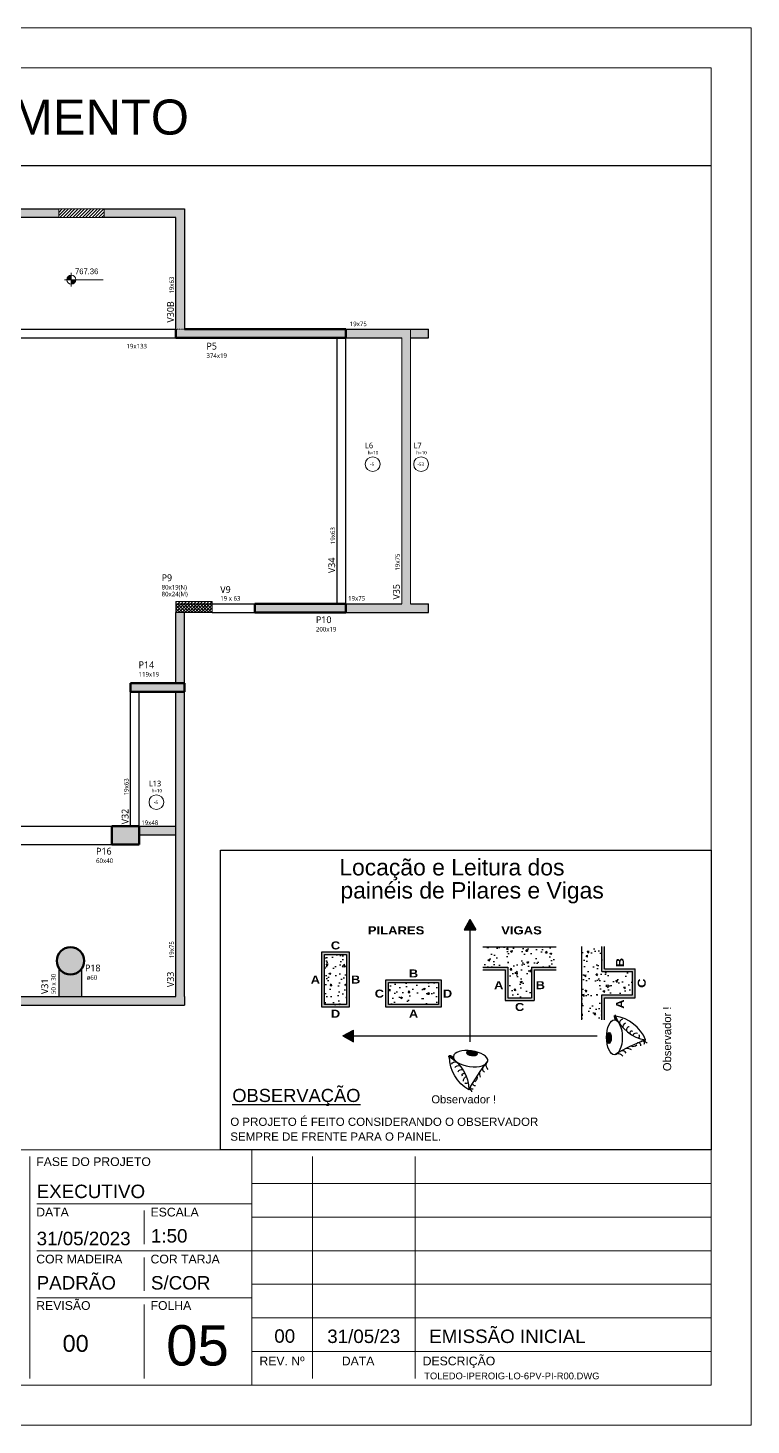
# Model space of a CAD drawing. Extents: x -23436 to 4767, y -4131 to 9755.
# Drawn here: x -18150 to -17606, y 7532 to 8582 of the extents above; entities that cross this region are included whole.
import ezdxf
from ezdxf.enums import TextEntityAlignment as Align

# ---------------------------------------------------------------- set-up
doc = ezdxf.new("R2010")
doc.units = 0
doc.linetypes.add('Traço', pattern=[0.635, 0.3175, -0.3175])
doc.layers.get('0').update_dxf_attribs({"lineweight": 13})
doc.layers.add('A-DETL', color=7, linetype='Continuous', lineweight=18, true_color=0x00a600)
for name, color, linetype, lineweight in [('A-DETL-GENF', 7, 'Continuous', 18), ('A-FLOR-IDEN', 7, 'Continuous', 9), ('cotas', 4, 'Continuous', 13), ('FOLHA MB', 7, 'Continuous', 13), ('G-ANNO-DIMS', 7, 'Continuous', 9), ('N° FOLHA', 5, 'Continuous', 13), ('S-BEAM', 3, 'Continuous', 18), ('S-BEAM-IDEN', 7, 'Continuous', 9), ('S-COLS', 5, 'Continuous', 18), ('S-COLS-HDLN', 7, 'Traço', 18), ('S-COLS-IDEN', 7, 'Continuous', 9)]:
    doc.layers.add(name, color=color, linetype=linetype, lineweight=lineweight)
doc.layers.add('MB Folha', color=7, linetype='Continuous')
doc.layers.add('MB Logo', color=254, linetype='Continuous')
doc.styles.add('ARIAL', font='arial.ttf', dxfattribs={"oblique": 15, "height": 25})
doc.styles.add('Arial Black', font='ariblk.ttf')
doc.styles.add('Fira Sans_1', font='', dxfattribs={"height": 12.5})
doc.styles.add('Gadugi', font='gadugi.ttf', dxfattribs={"height": 15})
doc.styles.add('Gadugi_1', font='gadugi.ttf', dxfattribs={"height": 10})
doc.styles.add('Gadugi_3', font='gadugi.ttf', dxfattribs={"height": 0.2})
doc.styles.add('Gadugi_4', font='gadugi.ttf', dxfattribs={"height": 7.5})
doc.styles.add('MB_C01', font='arial.ttf', dxfattribs={"height": 1.3})
doc.styles.add('MB_C02', font='arial.ttf', dxfattribs={"height": 2})
doc.styles.add('MB_C03', font='arial.ttf', dxfattribs={"height": 2.5})
doc.styles.add('MB_C04', font='arial.ttf', dxfattribs={"height": 6})
doc.styles.add('RICARDO', font='arial.ttf', dxfattribs={"width": 0.8})
doc.styles.get('Fira Sans_1').set_extended_font_data('Fira Sans')
pattern_1 = [(50, (-118825.039, -68765.315), (14.666859, -1.2831839), [1.5336337, -16.8699712]), (355, (-118825.039, -68765.315), (-2.8372497, 15.3811632), [1.226907, -13.495977]), (100.4514, (-118823.816, -68765.422), (11.8296202, 14.09797), [1.3033881, -14.3372694]), (46.1842, (-118825.039, -68761.226), (21.8234252, -3.3846073), [2.3004506, -25.304957]), (96.6356, (-118823.22, -68761.508), (19.1124036, 19.9192006), [1.955082, -21.5059007]), (351.1842, (-118825.039, -68761.226), (19.112388, 19.9192155), [1.8403605, -20.2439655]), (21, (-118822.994, -68762.248), (12.205824, -8.2329323), [1.5336337, -16.8699712]), (326, (-118822.994, -68762.248), (4.9754214, 14.8281944), [1.226907, -13.495977]), (71.4514, (-118821.977, -68762.934), (17.1812504, 6.5952487), [1.3033881, -14.3372694]), (37.5, (-118825.0386, -68765.3155), (0.2486502, 6.80716333), [0, -13.3323894, 0, -13.7004615, 0, -13.5470981]), (7.5, (-118825.0386, -68765.3155), (5.3793643, 8.06510817), [0, -7.8113079, 0, -13.02566265, 0, -5.16323362]), (327.5, (-118829.5986, -68765.3155), (10.9158414, -0.46121217), [0, -5.1121125, 0, -15.949791, 0, -21.16414575]), (317.5, (-118831.643, -68765.315), (11.9252532, 2.0469917), [0, -6.64574625, 0, -10.5922971, 0, -15.02961075])]
pattern_2 = [(45, (-10086.59, 16867.8836), (-3.535534, 3.535534), [])]

# ---------------------------------------------------------------- blocks, each defined once
blk = doc.blocks.new('A$C169d8357')
at = {"layer": 'FOLHA MB', "color": 1}
for p, q in [((1109.8, 356.7), (70, 356.7)), ((943.1, 351.7), (943.1, 185)), ((1109.8, 356.7), (1109.8, 179.9)), ((1455, 356.7), (1109.8, 356.7)), ((1155.3, 185), (1155.3, 351.7)), ((1232.6, 351.7), (1232.6, 185)), ((1455, 331.5), (1109.8, 331.5)), ((1109.8, 316.3), (948.2, 316.3)), ((1029, 311.3), (1029, 286)), ((1455, 306.2), (1109.8, 306.2)), ((1109.8, 281), (948.2, 281)), ((1029, 275.9), (1029, 250.7)), ((1455, 281), (1109.8, 281)), ((1455, 255.7), (1109.8, 255.7)), ((1109.8, 245.6), (948.2, 245.6)), ((1029, 240.6), (1029, 185)), ((1455, 230.4), (1109.8, 230.4)), ((1455, 205.2), (1109.8, 205.2))]:
    blk.add_line(p, q, dxfattribs=at)
for points in [[(0, 1199.9), (0, 149.9), (1485, 149.9), (1485, 1199.9)], [(70, 1169.9), (70, 179.9), (1455, 179.9), (1455, 1169.9)]]:
    blk.add_lwpolyline(points, close=True, dxfattribs=at)
at = {"layer": 'FOLHA MB', "color": 6, "style": 'MB_C01'}
for s, height, p in [('FASE DO PROJETO', 6.566, (947.8, 344.6)), ('DATA', 6.57, (947.8, 306.7)), ('ESCALA', 6.57, (1033.7, 306.7)), ('COR MADEIRA', 6.566, (947.8, 271.4)), ('COR TARJA', 6.57, (1033.7, 271.4)), ('REVISÃO', 6.57, (947.8, 236.5)), ('FOLHA', 6.57, (1033.7, 236.5))]:
    blk.add_text(s, height=height, dxfattribs=at).set_placement(p)
at = {"layer": 'FOLHA MB', "color": 5}
for s, height, style, p in [('EXECUTIVO', 10.1, 'MB_C02', (948.1, 320.5)), ('31/05/2023', 10.1, 'MB_C02', (948.1, 285.1)), ('1:50', 10.1, 'MB_C02', (1034, 287.1)), ('PADRÃO', 10.1, 'MB_C02', (948.1, 251.8)), ('S/COR', 10.1, 'MB_C02', (1034, 251.8)), ('00', 10.1, 'MB_C02', (1126.7, 211.8)), ('31/05/23', 10.1, 'MB_C02', (1166.5, 211.6)), ('EMISSÃO INICIAL', 10.102, 'MB_C02', (1243.1, 211.6)), ('00', 12.63, 'MB_C03', (967.6, 205))]:
    blk.add_text(s, height=height, dxfattribs=dict(at, style=style)).set_placement(p)
at = {"layer": 'FOLHA MB', "color": 6, "style": 'MB_C01'}
for s, p in [('REV. Nº', (1132.5, 198.1)), ('DATA', (1189.7, 198.1)), ('DESCRIÇÃO', (1265.5, 198.1))]:
    blk.add_text(s, height=6.57, dxfattribs=at).set_placement(p, align=Align.MIDDLE_CENTER)
at = {"layer": 'FOLHA MB', "insert": (1239.4, 189.4), "char_height": 5.051, "width": 210.818, "attachment_point": 1, "style": 'MB_C04'}
blk.add_mtext('TOLEDO-IPEROIG-LO-6PV-PI-R00.DWG', dxfattribs=at)
blk = doc.blocks.new('OLHO')
at = {"linetype": 'Continuous', "ltscale": 2}
h = blk.add_hatch(color=256, dxfattribs=at)
edge = h.paths.add_edge_path()
edge.add_ellipse((-13.15, 0.82), major_axis=(0, 2.06), ratio=0.407408, start_angle=0, end_angle=360)
for centre, radius, start, end in [((-9.53, 8.7), 1.71, 166.4862, 238.4569), ((-9.21, 8.88), 1.71, 166.4862, 238.4569), ((2.54, 14.4), 14.44, 202.6384, 261.2261), ((-12.99, -5.43), 14.44, 22.6384, 81.2261), ((-7.58, 6.19), 1.68, 111.9328, 184.02), ((-6.52, 4.85), 1.56, 111.299, 194.6765), ((23.31, -62.11), 66.34, 110.2658, 121.1813), ((-5.5, 3.7), 1.26, 100.1453, 198.2507), ((-4.82, 2.71), 0.649, 46.5863, 250.3689), ((-3.12, 1.29), 1.29, 66.0284, 161.4407), ((-2.8, 1.56), 0.91, 302.7337, 27.5932), ((-9.76, -6.9), 1.95, 30.8838, 102.0414), ((-8.13, -5.22), 1.36, 20.2401, 109.8376), ((-6.71, -7.06), 4.01, 62.0074, 92.7809), ((-4.27, -0.55), 1.74, 244.2969, 319.2884), ((-2.3, -1.84), 0.879, 346.7295, 126.8586), ((-0.82, -1.04), 0.749, 328.3555, 136.8595), ((0.98, 0.07), 0.978, 184.1456, 266.1503)]:
    blk.add_arc(centre, radius, start, end, dxfattribs=at)
for centre, major_axis, ratio in [((-11.13, 1.04), (0, 6.39), 0.452381), ((-13.15, 0.82), (0, 2.06), 0.407408)]:
    blk.add_ellipse(centre, major_axis=major_axis, ratio=ratio, dxfattribs=at)
blk = doc.blocks.new('PED_TAG_LAJE_R01 - TÍTULO_ESPESSURA_REBAIXO-2413107-PL K 100 - FORMA DO 6º PAVIMENTO')
at = {"layer": 'A-FLOR-IDEN'}
blk.add_circle((-0.046, -0.667), 0.325, dxfattribs=at)
blk = doc.blocks.new('Elevações de ponto - M_Cota de elevação - Alvo preenchido-10609-PL K 100 - FORMA DO 6º PAVIMENTO')
at = {"layer": 'G-ANNO-DIMS'}
h = blk.add_hatch(color=256, dxfattribs=at)
edge = h.paths.add_edge_path(flags=0)
edge.add_line((0, 0), (-0.2, 0))
edge.add_arc((0, 0), 0.2, 90, 180, ccw=False)
edge.add_line((0, 0.2), (0, 0))
h = blk.add_hatch(color=256, dxfattribs=at)
edge = h.paths.add_edge_path(flags=0)
edge.add_line((0, 0), (0.2, 0))
edge.add_arc((0, 0), 0.2, 270, 360, ccw=False)
edge.add_line((0, -0.2), (0, 0))
for p, q in [((-0.3, 0), (1.4, 0)), ((0, -0.3), (0, 0.3))]:
    blk.add_line(p, q, dxfattribs=at)
blk.add_circle((0, 0), 0.2, dxfattribs=at)
blk = doc.blocks.new('TTR')
at = {"layer": 'A-DETL', "linetype": 'Continuous', "transparency": 33554495}
blk.add_hatch(color=7, dxfattribs=at).paths.add_polyline_path([(-8449.6, 16672.1), (-8449.6, 17258.1), (-8468.6, 17258.1), (-8468.6, 16672.1)], flags=0)
at = {"layer": 'A-DETL-GENF', "transparency": 33554495}
h = blk.add_hatch(dxfattribs=at)
h.set_pattern_fill('FP_2', style=0, pattern_type=2)
h.set_pattern_definition(pattern_2)
h.paths.add_polyline_path([(-9124.1, 17522.6), (-9124.1, 17541.6), (-9224.1, 17541.6), (-9224.1, 17522.6)], flags=0)
h = blk.add_hatch(dxfattribs=at)
h.set_pattern_fill('FP_2', style=0, pattern_type=2)
h.set_pattern_definition(pattern_2)
h.paths.add_polyline_path([(-8886.1, 16672.1), (-8886.1, 16677.1), (-8966.1, 16677.1), (-8966.1, 16672.1)], flags=0)
h = blk.add_hatch(dxfattribs=at)
h.set_pattern_fill('FP_1', style=0, pattern_type=2)
h.set_pattern_definition([(45, (-10086.59, 16867.8836), (-3.535534, 3.535534), []), (135, (-10086.59, 16867.8836), (-3.535534, -3.535534), [])])
h.paths.add_polyline_path([(-8886.1, 16653.1), (-8886.1, 16672.1), (-8966.1, 16672.1), (-8966.1, 16653.1)], flags=0)
at = {"layer": 'S-BEAM', "transparency": 33554495}
h = blk.add_hatch(color=7, dxfattribs=at)
h.paths.add_polyline_path([(-9277.6, 17522.6), (-9224.1, 17522.6), (-9224.1, 17541.6), (-9756.6, 17541.6), (-9756.6, 17522.6), (-9652.2, 17522.6)], flags=0)
h.paths.add_polyline_path([(-8947.1, 17522.6), (-8947.1, 17541.6), (-9124.1, 17541.6), (-9124.1, 17522.6), (-8966.1, 17522.6)], flags=0)
for points in [[(-8947.1, 17277.1), (-8947.1, 17522.6), (-8966.1, 17522.6), (-8966.1, 17277.1)], [(-8449.6, 17258.1), (-8409.6, 17258.1), (-8409.6, 17277.1), (-8592.1, 17277.1), (-8592.1, 17258.1), (-8468.6, 17258.1)], [(-8947.1, 16497.1), (-8947.1, 16653.1), (-8966.1, 16653.1), (-8966.1, 16497.1)], [(-8409.6, 16653.1), (-8409.6, 16672.1), (-8592.1, 16672.1), (-8592.1, 16653.1), (-8528.2, 16653.1)], [(-8947.1, 15807.1), (-8947.1, 16478.1), (-8966.1, 16478.1), (-8966.1, 15807.1)], [(-9047.1, 16163.1), (-8966.1, 16163.1), (-8966.1, 16182.1), (-9047.1, 16182.1)], [(-9214.8, 15807.1), (-9173.1, 15807.1), (-9173.1, 15869), (-9176.9, 15864.4), (-9181.4, 15860.7), (-9186.6, 15857.9), (-9192.2, 15856.2), (-9198.1, 15855.6), (-9204, 15856.2), (-9209.6, 15857.9), (-9214.8, 15860.7), (-9219.4, 15864.5), (-9223.1, 15869), (-9223.1, 15807.1)], [(-9277.6, 15788.1), (-8947.1, 15788.1), (-8947.1, 15807.1), (-9849.1, 15807.1), (-9849.1, 15788.1)]]:
    blk.add_hatch(color=7, dxfattribs=at).paths.add_polyline_path(points, flags=0)
at = {"layer": 'S-COLS'}
for points in [[(-8966.1, 17258.1), (-8592.1, 17258.1), (-8592.1, 17277.1), (-8966.1, 17277.1)], [(-8592.1, 16653.1), (-8592.1, 16672.1), (-8792.1, 16672.1), (-8792.1, 16653.1)], [(-8947.1, 16478.1), (-8947.1, 16497.1), (-9066.1, 16497.1), (-9066.1, 16478.1)], [(-9047.1, 16142.1), (-9047.1, 16182.1), (-9107.1, 16182.1), (-9107.1, 16142.1)], [(-9198.1, 15855.6), (-9192.2, 15856.2), (-9186.6, 15857.9), (-9181.4, 15860.7), (-9176.9, 15864.4), (-9173.1, 15869), (-9170.4, 15874.2), (-9168.7, 15879.8), (-9168.1, 15885.6), (-9168.7, 15891.5), (-9170.4, 15897.1), (-9173.1, 15902.3), (-9176.9, 15906.8), (-9181.4, 15910.6), (-9186.6, 15913.3), (-9192.2, 15915.1), (-9198.1, 15915.6), (-9203.9, 15915.1), (-9209.6, 15913.3), (-9214.8, 15910.6), (-9219.3, 15906.8), (-9223, 15902.3), (-9225.8, 15897.1), (-9227.5, 15891.5), (-9228.1, 15885.6), (-9227.5, 15879.8), (-9225.8, 15874.2), (-9223, 15869), (-9219.3, 15864.4), (-9214.8, 15860.7), (-9209.6, 15857.9), (-9203.9, 15856.2)]]:
    blk.add_hatch(color=7, dxfattribs=at).paths.add_polyline_path(points, flags=0)
at = {"layer": 'A-DETL', "color": 7, "linetype": 'Continuous'}
for p, q in [((-9124.1, 17541.6), (-9224.1, 17541.6)), ((-9224.1, 17541.6), (-9224.1, 17522.6)), ((-9124.1, 17522.6), (-9124.1, 17541.6)), ((-9224.1, 17522.6), (-9124.1, 17522.6)), ((-8886.1, 16677.1), (-8966.1, 16677.1)), ((-8966.1, 16677.1), (-8966.1, 16672.1)), ((-8966.1, 16672.1), (-8966.1, 16653.1)), ((-8966.1, 16672.1), (-8886.1, 16672.1)), ((-8966.1, 16653.1), (-8886.1, 16653.1)), ((-8886.1, 16672.1), (-8886.1, 16677.1)), ((-8886.1, 16653.1), (-8886.1, 16672.1))]:
    blk.add_line(p, q, dxfattribs=at)
at = {"layer": 'A-DETL', "color": 7}
for p, q in [((-8966.1, 17277.1), (-9756.6, 17277.1)), ((-8468.6, 17258.1), (-8468.6, 16672.1)), ((-8468.6, 16672.1), (-8468.6, 17258.1)), ((-8449.6, 16672.1), (-8449.6, 17258.1)), ((-8449.6, 16672.1), (-8449.6, 17258.1)), ((-8947.1, 16653.1), (-8947.1, 15788.1)), ((-8947.1, 15788.1), (-11226.1, 15788.1))]:
    blk.add_line(p, q, dxfattribs=at)
at = {"layer": 'cotas', "color": 7}
blk.add_line((-8449.6, 17258.1), (-8449.6, 17277.1), dxfattribs=at)
at = {"layer": 'S-BEAM', "color": 7, "lineweight": 25}
for p, q in [((-9756.6, 17541.6), (-9224.1, 17541.6)), ((-9124.1, 17541.6), (-8947.1, 17541.6)), ((-8947.1, 17541.6), (-8947.1, 17522.6)), ((-9224.1, 17522.6), (-9756.6, 17522.6)), ((-8966.1, 17522.6), (-9124.1, 17522.6)), ((-8966.1, 17277.1), (-8966.1, 17522.6)), ((-8947.1, 17522.6), (-8947.1, 17277.1)), ((-9756.6, 17277.1), (-8966.1, 17277.1)), ((-8592.1, 17277.1), (-8409.6, 17277.1)), ((-8409.6, 17258.1), (-8409.6, 17277.1)), ((-9756.6, 17258.1), (-8966.1, 17258.1)), ((-8611.1, 16672.1), (-8611.1, 17258.1)), ((-8592.1, 16672.1), (-8592.1, 17258.1)), ((-8592.1, 17258.1), (-8468.6, 17258.1)), ((-8449.6, 17258.1), (-8409.6, 17258.1)), ((-8966.1, 16497.1), (-8966.1, 16653.1)), ((-8947.1, 16497.1), (-8947.1, 16653.1)), ((-8886.1, 16672.1), (-8792.1, 16672.1)), ((-8886.1, 16653.1), (-8792.1, 16653.1)), ((-8592.1, 16672.1), (-8468.6, 16672.1)), ((-8592.1, 16653.1), (-8409.6, 16653.1)), ((-8449.6, 16672.1), (-8409.6, 16672.1)), ((-8409.6, 16653.1), (-8409.6, 16672.1)), ((-9066.1, 16182.1), (-9066.1, 16478.1)), ((-9047.1, 16182.1), (-9047.1, 16478.1)), ((-8966.1, 15807.1), (-8966.1, 16478.1)), ((-8947.1, 15807.1), (-8947.1, 16478.1)), ((-9849.1, 16182.1), (-9107.1, 16182.1)), ((-9047.1, 16182.1), (-8966.1, 16182.1)), ((-9047.1, 16163.1), (-8966.1, 16163.1)), ((-9849.1, 16142.1), (-9107.1, 16142.1)), ((-9223.1, 15807.1), (-9223.1, 15869.1)), ((-9173.1, 15807.1), (-9173.1, 15869.1)), ((-9849.1, 15807.1), (-8966.1, 15807.1)), ((-9849.1, 15788.1), (-8947.1, 15788.1)), ((-8947.1, 15807.1), (-8947.1, 15788.1))]:
    blk.add_line(p, q, dxfattribs=at)
for start, end in [(223.0495, 224.8458), (235.3935, 236.1344), (303.8656, 304.6065), (315.1542, 316.9505)]:
    blk.add_arc((-9198.1, 15885.6), 30, start, end, dxfattribs=at)
at = {"layer": 'S-COLS', "color": 7, "lineweight": 50}
for p, q in [((-8966.1, 17258.1), (-8966.1, 17277.1)), ((-8947.1, 17277.1), (-8592.1, 17277.1)), ((-8592.1, 17277.1), (-8592.1, 17258.1)), ((-8592.1, 17258.1), (-8966.1, 17258.1)), ((-8792.1, 16653.1), (-8792.1, 16672.1)), ((-8792.1, 16672.1), (-8592.1, 16672.1)), ((-8592.1, 16653.1), (-8792.1, 16653.1)), ((-8592.1, 16672.1), (-8592.1, 16653.1)), ((-9066.1, 16478.1), (-9066.1, 16497.1)), ((-9066.1, 16497.1), (-8947.1, 16497.1)), ((-8947.1, 16497.1), (-8947.1, 16478.1)), ((-8947.1, 16478.1), (-9066.1, 16478.1)), ((-9107.1, 16142.1), (-9107.1, 16182.1)), ((-9107.1, 16182.1), (-9047.1, 16182.1)), ((-9047.1, 16182.1), (-9047.1, 16142.1)), ((-9047.1, 16142.1), (-9107.1, 16142.1))]:
    blk.add_line(p, q, dxfattribs=at)
for start, end in [(0, 180), (180, 0)]:
    blk.add_arc((-9198.1, 15885.6), 30, start, end, dxfattribs=at)
at = {"layer": 'S-COLS-HDLN', "color": 7}
blk.add_line((-8966.1, 17277.1), (-8947.1, 17277.1), dxfattribs=at)
blk.add_line((-8966.1, 17277.1), (-8947.1, 17277.1), dxfattribs=at)
at = {"layer": 'A-FLOR-IDEN', "xscale": 49.99999999999998, "yscale": 49.99999999999998, "zscale": 49.99999999999998}
for p in [(-8530.3, 17012.9), (-8423.6, 17012.9)]:
    blk.add_blockref('PED_TAG_LAJE_R01 - TÍTULO_ESPESSURA_REBAIXO-2413107-PL K 100 - FORMA DO 6º PAVIMENTO', p, dxfattribs=at)
at = {"layer": 'A-FLOR-IDEN', "color": 7, "xscale": 49.99999999999998, "yscale": 49.99999999999998, "zscale": 49.99999999999998}
blk.add_blockref('PED_TAG_LAJE_R01 - TÍTULO_ESPESSURA_REBAIXO-2413107-PL K 100 - FORMA DO 6º PAVIMENTO', (-9006.6, 16268.5), dxfattribs=at)
at = {"layer": 'G-ANNO-DIMS', "color": 7, "xscale": 49.99999999999998, "yscale": 49.99999999999998, "zscale": 49.99999999999998}
blk.add_blockref('Elevações de ponto - M_Cota de elevação - Alvo preenchido-10609-PL K 100 - FORMA DO 6º PAVIMENTO', (-9196.4, 17385.7), dxfattribs=at)
at = {"layer": 'A-FLOR-IDEN', "attachment_point": 1}
for s, insert, char_height, width, style in [('L6', (-8549.4, 17027), 12.5, 21.646, 'Gadugi_4'), ('L7', (-8442.6, 17027), 12.5, 21.646, 'Gadugi_4'), ('h=10', (-8543.5, 17008.7), 7.5, 29.662, 'Gadugi_3'), ('h=10', (-8436.7, 17008.7), 7.5, 29.662, 'Gadugi_3'), ('-5', (-8538.1, 16983.1), 7.5, 12.025, 'Gadugi_3'), ('-53', (-8434.1, 16983.1), 7.5, 18.84, 'Gadugi_3')]:
    blk.add_mtext(s, dxfattribs=dict(at, insert=insert, char_height=char_height, width=width, style=style))
at = {"layer": 'A-FLOR-IDEN', "color": 7, "attachment_point": 1}
for s, insert, char_height, width, style in [('L13', (-9025.6, 16282.5), 12.5, 33.27, 'Gadugi_4'), ('h=10', (-9019.7, 16264.3), 7.5, 29.662, 'Gadugi_3'), ('-5', (-9014.3, 16238.7), 7.5, 12.025, 'Gadugi_3')]:
    blk.add_mtext(s, dxfattribs=dict(at, insert=insert, char_height=char_height, width=width, style=style))
at = {"layer": 'G-ANNO-DIMS', "color": 7, "insert": (-9188.1, 17410.5), "char_height": 12.5, "width": 56.057, "attachment_point": 1, "line_spacing_factor": 1.049215, "style": 'Fira Sans_1'}
blk.add_mtext('767.36', dxfattribs=at)
at = {"layer": 'S-BEAM-IDEN', "color": 7, "attachment_point": 1, "rotation": 90}
for s, insert, char_height, width, style in [('19x63', (-8980.4, 17355.2), 10, 44.894, 'Gadugi_1'), ('V30B', (-8985.4, 17291.5), 15, 58.924, 'Gadugi'), ('19x63', (-8625.4, 16803.4), 10, 44.894, 'Gadugi_1'), ('V34', (-8630.4, 16739.6), 15, 44.093, 'Gadugi'), ('19x75', (-8482.9, 16745.1), 10, 44.894, 'Gadugi_1'), ('V35', (-8487.9, 16681.4), 15, 44.093, 'Gadugi'), ('19x63', (-9080.4, 16250.1), 10, 44.894, 'Gadugi_1'), ('V32', (-9085.4, 16186.4), 15, 44.093, 'Gadugi'), ('19x75', (-8980.4, 15891.4), 10, 44.894, 'Gadugi_1'), ('50 x 30', (-9240.7, 15812.6), 10, 54.515, 'Gadugi_1'), ('V33', (-8985.4, 15827.7), 15, 44.093, 'Gadugi'), ('V31', (-9262.4, 15812.6), 15, 44.093, 'Gadugi')]:
    blk.add_mtext(s, dxfattribs=dict(at, insert=insert, char_height=char_height, width=width, style=style))
at = {"layer": 'S-BEAM-IDEN', "color": 7, "attachment_point": 1}
for s, insert, char_height, width, style in [('19x75', (-8583.1, 17293.5), 10, 44.894, 'Gadugi_1'), ('19x133', (-9074.8, 17244.5), 10, 54.114, 'Gadugi_1'), ('V9', (-8868.3, 16710.7), 15, 30.063, 'Gadugi'), ('19 x 63', (-8868.3, 16689), 10, 54.515, 'Gadugi_1'), ('19x75', (-8586.6, 16689), 10, 44.894, 'Gadugi_1'), ('19x48', (-9042.3, 16194.8), 10, 44.894, 'Gadugi_1')]:
    blk.add_mtext(s, dxfattribs=dict(at, insert=insert, char_height=char_height, width=width, style=style))
at = {"layer": 'S-COLS-IDEN', "color": 7, "attachment_point": 1}
for s, insert, char_height, width, style in [('P5', (-8898.7, 17247), 15, 28.46, 'Gadugi'), ('374x19', (-8898.7, 17223.5), 10, 54.114, 'Gadugi_1'), ('80x19(N)', (-8997.4, 16713.5), 10, 68.143, 'Gadugi_1'), ('P9', (-8997.4, 16736.9), 15, 28.46, 'Gadugi'), ('80x24(M)', (-8997.4, 16698.5), 10, 70.949, 'Gadugi_1'), ('200x19', (-8657.6, 16621), 10, 54.114, 'Gadugi_1'), ('P10', (-8657.6, 16644.5), 15, 42.489, 'Gadugi'), ('P14', (-9048.1, 16545.2), 15, 42.489, 'Gadugi'), ('119x19', (-9048.1, 16521.7), 10, 54.114, 'Gadugi_1'), ('P16', (-9141.8, 16134.6), 15, 42.489, 'Gadugi'), ('60x40', (-9141.8, 16111.1), 10, 44.894, 'Gadugi_1'), ('P18', (-9166.2, 15877.4), 15, 42.489, 'Gadugi'), ('ø60', (-9162.5, 15853.9), 10, 28.46, 'Gadugi_1')]:
    blk.add_mtext(s, dxfattribs=dict(at, insert=insert, char_height=char_height, width=width, style=style))

msp = doc.modelspace()

# ---------------------------------------------------------------- hatches: boundary and pattern name
at = {"layer": 'MB Folha', "linetype": 'Continuous', "ltscale": 2}
h = msp.add_hatch(color=256, dxfattribs=at)
h.paths.add_polyline_path([(-17821.996, 7904.336), (-17817.615, 7904.336), (-17817.615, 7912.184)])
h.paths.add_polyline_path([(-17817.615, 7912.184), (-17817.615, 7904.336), (-17813.234, 7904.336)])
for points in [[(-17817.615, 7912.184), (-17817.615, 7904.336), (-17813.234, 7904.336)], [(-17716.498, 7875.205), (-17716.498, 7891.871), (-17718.543, 7891.871), (-17718.543, 7873.16), (-17695.402, 7873.16), (-17695.402, 7855.497), (-17718.543, 7855.497), (-17718.543, 7836.787), (-17716.498, 7836.787), (-17716.498, 7853.452), (-17693.358, 7853.452), (-17693.358, 7875.205)], [(-17769.46, 7874.421), (-17752.795, 7874.421), (-17752.795, 7876.466), (-17771.505, 7876.466), (-17771.505, 7853.326), (-17789.169, 7853.326), (-17789.169, 7876.466), (-17807.879, 7876.466), (-17807.879, 7874.421), (-17791.213, 7874.421), (-17791.213, 7851.281), (-17769.46, 7851.281)], [(-17905.252, 7829.091), (-17913.1, 7824.709), (-17905.252, 7824.709)]]:
    msp.add_hatch(color=256, dxfattribs=at).paths.add_polyline_path(points)
h = msp.add_hatch(color=256, dxfattribs=at)
h.paths.add_polyline_path([(-17929.008, 7846.203), (-17908.362, 7846.203), (-17908.362, 7887.914), (-17929.008, 7887.914)])
h.paths.add_polyline_path([(-17910.407, 7848.248), (-17926.963, 7848.248), (-17926.963, 7885.87), (-17910.407, 7885.87)], flags=16)
h.paths.add_polyline_path([(-17880.915, 7846.203), (-17839.204, 7846.203), (-17839.204, 7866.849), (-17880.915, 7866.849)])
h.paths.add_polyline_path([(-17841.249, 7848.248), (-17841.249, 7864.804), (-17878.87, 7864.804), (-17878.87, 7848.248)], flags=16)
at = {"layer": 'MB Folha'}
h = msp.add_hatch(dxfattribs=at)
h.set_pattern_fill('AR-CONC', color=256, scale=2.044845, style=0)
h.set_pattern_definition(pattern_1)
h.paths.add_polyline_path([(-17926.963, 7848.248), (-17910.407, 7848.248), (-17910.407, 7885.87), (-17926.963, 7885.87)])
h = msp.add_hatch(dxfattribs=at)
h.set_pattern_fill('AR-CONC', color=256, scale=2.044845, style=0)
h.set_pattern_definition([(50, (-118845.298, -68770.11), (14.666859, -1.2831839), [1.5336337, -16.8699712]), (355, (-118845.298, -68770.11), (-2.8372497, 15.3811632), [1.226907, -13.495977]), (100.4514, (-118844.076, -68770.217), (11.8296202, 14.09797), [1.3033881, -14.3372694]), (46.1842, (-118845.298, -68766.02), (21.8234252, -3.3846073), [2.3004506, -25.304957]), (96.6356, (-118843.48, -68766.303), (19.1124036, 19.9192006), [1.955082, -21.5059007]), (351.1842, (-118845.298, -68766.02), (19.112388, 19.9192155), [1.8403605, -20.2439655]), (21, (-118843.253, -68767.043), (12.205824, -8.2329323), [1.5336337, -16.8699712]), (326, (-118843.253, -68767.043), (4.9754214, 14.8281944), [1.226907, -13.495977]), (71.4514, (-118842.236, -68767.729), (17.1812504, 6.5952487), [1.3033881, -14.3372694]), (37.5, (-118845.298, -68770.1103), (0.2486502, 6.80716333), [0, -13.3323894, 0, -13.7004615, 0, -13.5470981]), (7.5, (-118845.298, -68770.11), (5.3793643, 8.06510817), [0, -7.8113079, 0, -13.02566265, 0, -5.16323362]), (327.5, (-118849.858, -68770.1103), (10.9158414, -0.46121217), [0, -5.1121125, 0, -15.949791, 0, -21.16414575]), (317.5, (-118851.903, -68770.11), (11.9252532, 2.0469917), [0, -6.64574625, 0, -10.5922971, 0, -15.02961075])])
h.paths.add_polyline_path([(-17752.795, 7891.601), (-17807.879, 7891.601), (-17807.879, 7876.466), (-17789.169, 7876.466), (-17789.169, 7853.326), (-17771.505, 7853.326), (-17771.505, 7876.466), (-17752.795, 7876.466)])
h = msp.add_hatch(dxfattribs=at)
h.set_pattern_fill('AR-CONC', color=256, scale=2.044845, angle=90, style=0)
h.set_pattern_definition([(140, (58928.034, -93200.632), (1.2831839, 14.666859), [1.5336337, -16.8699712]), (85, (58928.034, -93200.632), (-15.3811632, -2.8372497), [1.226907, -13.495977]), (190.4514, (58928.14, -93199.41), (-14.09797, 11.8296202), [1.3033881, -14.3372694]), (136.1842, (58923.944, -93200.632), (3.3846073, 21.8234252), [2.3004506, -25.304957]), (186.6356, (58924.226, -93198.813), (-19.9192006, 19.1124036), [1.955082, -21.5059007]), (81.1842, (58923.944, -93200.632), (-19.9192155, 19.112388), [1.8403605, -20.2439655]), (111, (58924.966, -93198.587), (8.2329323, 12.205824), [1.5336337, -16.8699712]), (56, (58924.966, -93198.587), (-14.8281944, 4.9754214), [1.226907, -13.495977]), (161.4514, (58925.652, -93197.57), (-6.5952487, 17.1812504), [1.3033881, -14.3372694]), (127.5, (58928.0335, -93200.632), (-6.80716333, 0.2486502), [0, -13.3323894, 0, -13.7004615, 0, -13.5470981]), (97.5, (58928.0335, -93200.632), (-8.06510817, 5.3793643), [0, -7.8113079, 0, -13.02566265, 0, -5.16323362]), (57.5, (58928.0335, -93205.192), (0.46121217, 10.9158414), [0, -5.1121125, 0, -15.949791, 0, -21.16414575]), (47.5, (58928.0335, -93207.237), (-2.0469917, 11.9252532), [0, -6.64574625, 0, -10.5922971, 0, -15.02961075])])
h.paths.add_polyline_path([(-17733.677, 7891.871), (-17733.677, 7836.787), (-17718.543, 7836.787), (-17718.543, 7855.497), (-17695.402, 7855.497), (-17695.402, 7873.16), (-17718.543, 7873.16), (-17718.543, 7891.871)])
h = msp.add_hatch(dxfattribs=at)
h.set_pattern_fill('AR-CONC', color=256, scale=2.044845, style=0)
h.set_pattern_definition(pattern_1)
h.paths.add_polyline_path([(-17878.87, 7864.804), (-17878.87, 7848.248), (-17841.249, 7848.248), (-17841.249, 7864.804)])
at = {"layer": 'MB Folha', "linetype": 'Continuous', "ltscale": 2}
h = msp.add_hatch(color=256, dxfattribs=at)
h.paths.add_polyline_path([(-17905.252, 7820.328), (-17905.252, 7824.709), (-17913.1, 7824.709)])
h.paths.add_polyline_path([(-17913.1, 7824.709), (-17905.252, 7824.709), (-17905.252, 7829.091)])

# ---------------------------------------------------------------- linework, layer by layer
at = {"layer": 'MB Folha', "color": 0}
msp.add_line((-19021.397, 8478.803), (-17636.397, 8478.803), dxfattribs=at)
at = {"layer": 'MB Folha', "linetype": 'Continuous', "ltscale": 2}
for p, q in [((-17817.615, 7912.184), (-17821.996, 7904.336)), ((-17817.615, 7912.184), (-17813.234, 7904.336)), ((-17817.615, 7912.184), (-17817.615, 7820.252)), ((-17821.996, 7904.336), (-17813.234, 7904.336)), ((-17807.879, 7891.601), (-17752.795, 7891.601)), ((-17733.677, 7836.787), (-17733.677, 7891.871)), ((-17718.543, 7873.16), (-17718.543, 7891.871)), ((-17716.498, 7875.205), (-17716.498, 7891.871)), ((-17807.879, 7876.466), (-17789.169, 7876.466)), ((-17789.169, 7876.466), (-17789.169, 7853.326)), ((-17771.505, 7876.466), (-17771.505, 7853.326)), ((-17771.505, 7876.466), (-17752.795, 7876.466)), ((-17716.498, 7875.205), (-17693.358, 7875.205)), ((-17693.358, 7853.452), (-17693.358, 7875.205)), ((-17807.879, 7874.421), (-17791.213, 7874.421)), ((-17791.213, 7874.421), (-17791.213, 7851.281)), ((-17769.46, 7874.421), (-17769.46, 7851.281)), ((-17769.46, 7874.421), (-17752.795, 7874.421)), ((-17718.543, 7873.16), (-17695.402, 7873.16)), ((-17695.402, 7855.497), (-17695.402, 7873.16)), ((-17718.543, 7836.787), (-17718.543, 7855.497)), ((-17718.543, 7855.497), (-17695.402, 7855.497)), ((-17791.213, 7851.281), (-17769.46, 7851.281)), ((-17789.169, 7853.326), (-17771.505, 7853.326)), ((-17716.498, 7836.787), (-17716.498, 7853.452)), ((-17716.498, 7853.452), (-17693.358, 7853.452)), ((-17913.1, 7824.709), (-17905.252, 7829.091)), ((-17913.1, 7824.709), (-17905.252, 7820.328)), ((-17913.1, 7824.709), (-17722.13, 7824.709)), ((-17905.252, 7820.328), (-17905.252, 7829.091))]:
    msp.add_line(p, q, dxfattribs=at)
at = {"layer": 'MB Folha', "color": 1}
msp.add_lwpolyline([(-17636.377, 7739.045), (-18005.101, 7739.045), (-18005.101, 7964.236), (-17636.377, 7964.236)], close=True, dxfattribs=at)
at = {"layer": 'MB Folha', "linetype": 'Continuous', "ltscale": 2}
for points in [[(-17929.008, 7887.914), (-17908.362, 7887.914), (-17908.362, 7846.203), (-17929.008, 7846.203)], [(-17926.963, 7885.87), (-17910.407, 7885.87), (-17910.407, 7848.248), (-17926.963, 7848.248)], [(-17880.915, 7846.203), (-17880.915, 7866.849), (-17839.204, 7866.849), (-17839.204, 7846.203)], [(-17878.87, 7848.248), (-17878.87, 7864.804), (-17841.249, 7864.804), (-17841.249, 7848.248)]]:
    msp.add_lwpolyline(points, close=True, dxfattribs=at)

# ---------------------------------------------------------------- block references
at = {"layer": 'cotas', "xscale": 0.3412310891521692, "yscale": 0.3412310891521692, "zscale": 0.3412310891521692}
msp.add_blockref('TTR', (-14979.16, 2460.466), dxfattribs=at)
at = {"layer": 'MB Folha', "linetype": 'Continuous', "xscale": 2.044844999996711, "yscale": 2.044844999996711, "zscale": 2.044844999996711}
msp.add_blockref('OLHO', (-17686.305, 7821.512), dxfattribs=at)
at = {"layer": 'MB Folha', "linetype": 'Continuous', "xscale": -2.044845000003903, "yscale": 2.044844999996711, "zscale": 2.044845, "rotation": 82.36646087715631}
msp.add_blockref('OLHO', (-17818.081, 7784.789), dxfattribs=at)
at = {"layer": 'MB Logo'}
msp.add_blockref('A$C169d8357', (-19091.397, 7382.321), dxfattribs=at)

# ---------------------------------------------------------------- texts
at = {"layer": 'MB Folha', "style": 'RICARDO'}
msp.add_text('DELIMITAÇÃO DO FORNECIMENTO', height=26.35776, dxfattribs=at).set_placement((-18340.788, 8514.852), align=Align.MIDDLE)
at = {"layer": 'MB Folha', "style": 'ARIAL'}
for s, p in [('Locação e Leitura dos ', (-17828.834, 7951.5)), ('painéis de Pilares e Vigas', (-17816.029, 7934.135))]:
    msp.add_text(s, height=12.312, dxfattribs=at).set_placement(p, align=Align.MIDDLE_CENTER)
at = {"layer": 'MB Folha', "linetype": 'Continuous', "ltscale": 2, "style": 'Arial Black'}
for s, p in [('PILARES', (-17894.429, 7900.994)), ('VIGAS', (-17794.159, 7900.994))]:
    msp.add_text(s, height=6.1345, dxfattribs=at).set_placement(p)
for s, p in [('C', (-17918.685, 7892.726)), ('A', (-17933.819, 7867.059)), ('B', (-17903.551, 7867.059)), ('B', (-17860.06, 7871.66)), ('A', (-17796.025, 7862.851)), ('B', (-17764.76, 7862.851)), ('C', (-17885.727, 7856.526)), ('D', (-17834.503, 7856.526)), ('D', (-17918.685, 7841.392)), ('A', (-17860.06, 7841.392)), ('C', (-17780.337, 7846.469))]:
    msp.add_text(s, height=6.014, dxfattribs=at).set_placement(p, align=Align.MIDDLE_CENTER)
for s, p in [('B', (-17704.928, 7879.906)), ('C', (-17688.546, 7864.329)), ('A', (-17704.928, 7848.641))]:
    msp.add_text(s, height=6.014, rotation=90, dxfattribs=at).set_placement(p, align=Align.MIDDLE_CENTER)
at = {"layer": 'MB Folha', "linetype": 'Continuous', "ltscale": 2, "style": 'ARIAL'}
msp.add_text('Observador !', height=6.01425, rotation=90, dxfattribs=at).set_placement((-17666.429, 7822.525), align=Align.CENTER)
at = {"layer": 'MB Folha', "style": 'ARIAL'}
for s, height, p in [('%%UOBSERVAÇÃO', 9.84375, (-17996.236, 7775.055)), ('O PROJETO É FEITO CONSIDERANDO O OBSERVADOR', 6.1875, (-17997.752, 7757.115)), ('SEMPRE DE FRENTE PARA O PAINEL.', 6.1875, (-17997.752, 7745.974))]:
    msp.add_text(s, height=height, dxfattribs=at).set_placement(p)
at = {"layer": 'MB Folha', "linetype": 'Continuous', "ltscale": 2, "style": 'ARIAL'}
msp.add_text('Observador !', height=6.01425, dxfattribs=at).set_placement((-17822.368, 7774.049), align=Align.CENTER)
at = {"layer": 'N° FOLHA', "color": 5, "style": 'MB_C04'}
msp.add_text('05', height=30.3061, dxfattribs=at).set_placement((-18045.93, 7577.003))

doc.saveas('drawing.dxf')
